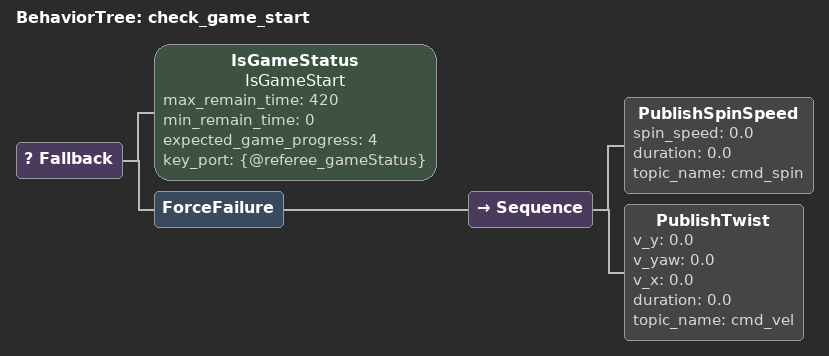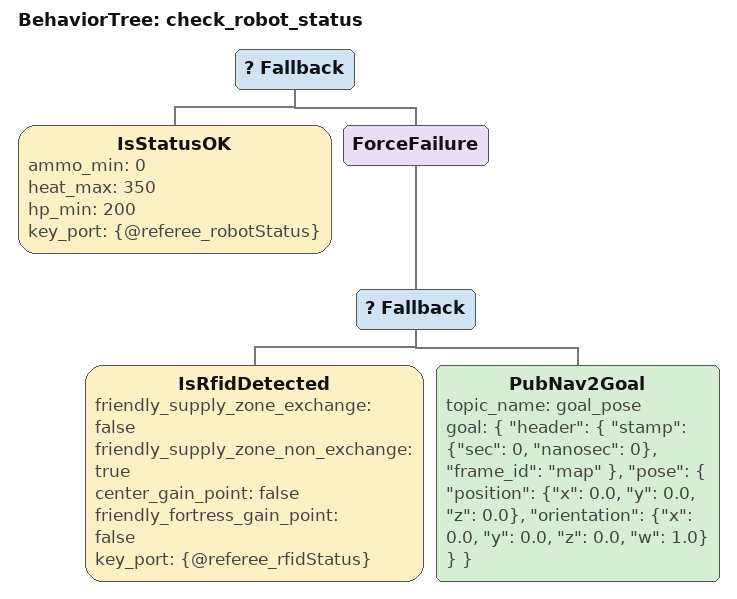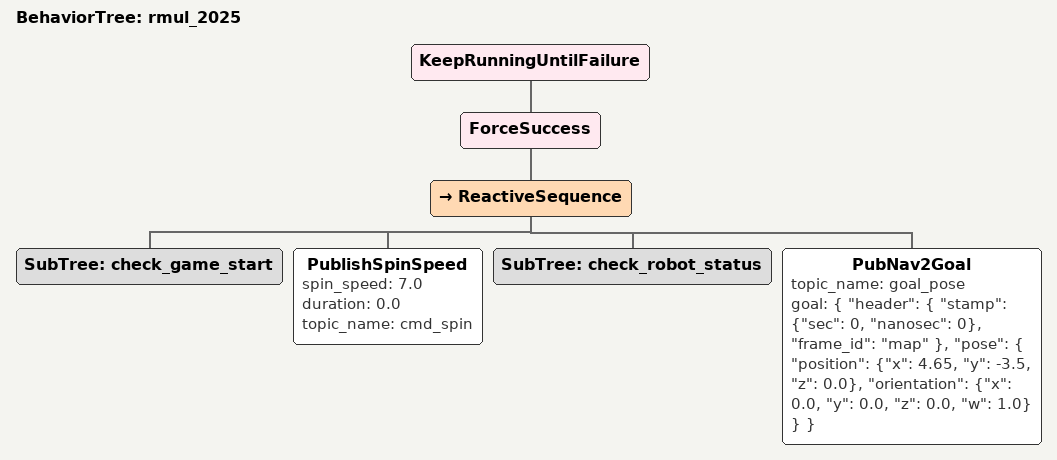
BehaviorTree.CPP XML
<?xml version="1.0" encoding="UTF-8"?>
<root BTCPP_format="4">
  <BehaviorTree ID="check_game_start">
    <Fallback>
      <IsGameStatus name="IsGameStart"
                    max_remain_time="420"
                    min_remain_time="0"
                    expected_game_progress="4"
                    key_port="{@referee_gameStatus}"/>
      <ForceFailure>
        <Sequence>
          <PublishSpinSpeed spin_speed="0.0"
                            duration="0.0"
                            topic_name="cmd_spin"/>
          <PublishTwist v_y="0.0"
                        v_yaw="0.0"
                        v_x="0.0"
                        duration="0.0"
                        topic_name="cmd_vel"/>
        </Sequence>
      </ForceFailure>
    </Fallback>
  </BehaviorTree>

  <BehaviorTree ID="check_robot_status">
    <Fallback>
      <IsStatusOK ammo_min="0"
                  heat_max="350"
                  hp_min="200"
                  key_port="{@referee_robotStatus}"/>
      <ForceFailure>
        <Fallback>
          <IsRfidDetected friendly_supply_zone_exchange="false"
                          friendly_supply_zone_non_exchange="true"
                          center_gain_point="false"
                          friendly_fortress_gain_point="false"
                          key_port="{@referee_rfidStatus}"/>
          <PubNav2Goal topic_name="goal_pose"
                       goal="{
                               &quot;header&quot;: {
                                 &quot;stamp&quot;: {&quot;sec&quot;: 0, &quot;nanosec&quot;: 0},
                                 &quot;frame_id&quot;: &quot;map&quot;
                               },
                               &quot;pose&quot;: {
                                 &quot;position&quot;: {&quot;x&quot;: 0.0, &quot;y&quot;: 0.0, &quot;z&quot;: 0.0},
                                 &quot;orientation&quot;: {&quot;x&quot;: 0.0, &quot;y&quot;: 0.0, &quot;z&quot;: 0.0, &quot;w&quot;: 1.0}
                               }
                             }"/>
        </Fallback>
      </ForceFailure>
    </Fallback>
  </BehaviorTree>

  <BehaviorTree ID="rmul_2025">
    <KeepRunningUntilFailure>
      <ForceSuccess>
        <ReactiveSequence>
          <SubTree ID="check_game_start"/>
          <PublishSpinSpeed spin_speed="7.0"
                            duration="0.0"
                            topic_name="cmd_spin"/>
          <SubTree ID="check_robot_status"/>
          <PubNav2Goal topic_name="goal_pose"
                       goal="{
                               &quot;header&quot;: {
                                 &quot;stamp&quot;: {&quot;sec&quot;: 0, &quot;nanosec&quot;: 0},
                                 &quot;frame_id&quot;: &quot;map&quot;
                               },
                               &quot;pose&quot;: {
                                 &quot;position&quot;: {&quot;x&quot;: 4.65, &quot;y&quot;: -3.5, &quot;z&quot;: 0.0},
                                 &quot;orientation&quot;: {&quot;x&quot;: 0.0, &quot;y&quot;: 0.0, &quot;z&quot;: 0.0, &quot;w&quot;: 1.0}
                               }
                             }"/>
        </ReactiveSequence>
      </ForceSuccess>
    </KeepRunningUntilFailure>
  </BehaviorTree>

</root>
